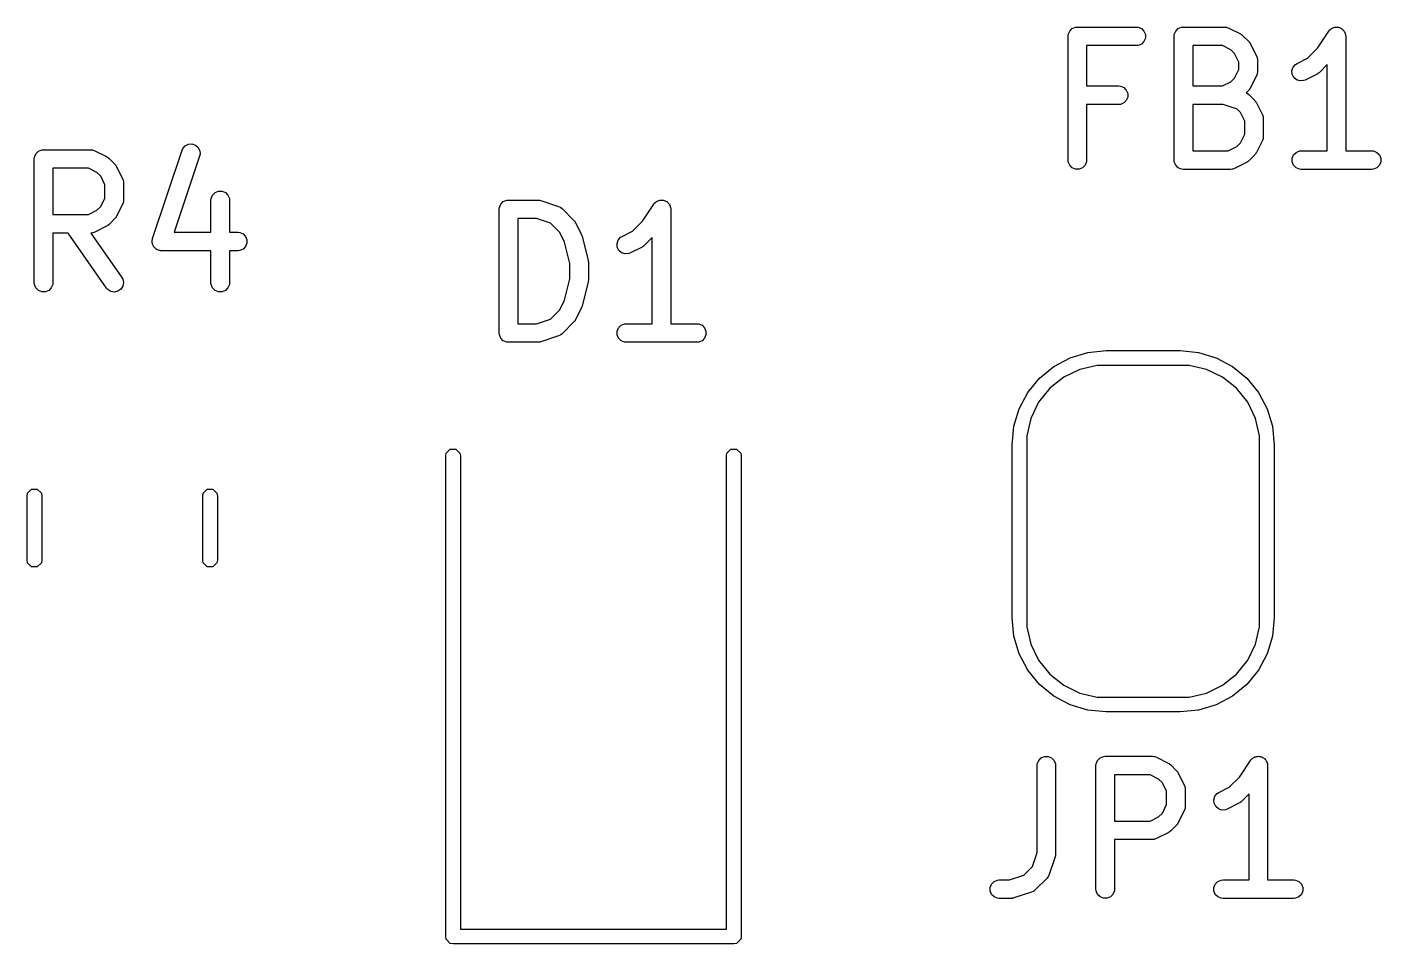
# Model space of a CAD drawing. Header units: inches. Extents: x 4.64 to 7.43, y -3.91 to -2.64.
# Drawn here: x 6.2297 to 6.6607, y -3.9023 to -3.6105 of the extents above; entities that cross this region are included whole.
import ezdxf

# ---------------------------------------------------------------- set-up
doc = ezdxf.new("R2010")
doc.units = ezdxf.units.IN
doc.header["$MEASUREMENT"] = 0
doc.layers.add('BLACK', color=250, linetype='CONTINUOUS')

msp = doc.modelspace()

# ---------------------------------------------------------------- linework, layer by layer
at = {"layer": 'BLACK', "linetype": 'CONTINUOUS'}
for p, q in [((6.56117, -3.61292), (6.56161, -3.61186)), ((6.56161, -3.61186), (6.56243, -3.61104)), ((6.56243, -3.61104), (6.56349, -3.6106)), ((6.56349, -3.6106), (6.56407, -3.61054)), ((6.56407, -3.61054), (6.58282, -3.61054)), ((6.58282, -3.61054), (6.58339, -3.6106)), ((6.58339, -3.6106), (6.58446, -3.61104)), ((6.58446, -3.61104), (6.58527, -3.61186)), ((6.58527, -3.61186), (6.58571, -3.61292)), ((6.59492, -3.61292), (6.59536, -3.61186)), ((6.59536, -3.61186), (6.59617, -3.61104)), ((6.59617, -3.61104), (6.59724, -3.6106)), ((6.59724, -3.6106), (6.59781, -3.61054)), ((6.59781, -3.61054), (6.61094, -3.61054)), ((6.61094, -3.61054), (6.61151, -3.6106)), ((6.61151, -3.6106), (6.61161, -3.61064)), ((6.61161, -3.61064), (6.61172, -3.61065)), ((6.61172, -3.61065), (6.61226, -3.61086)), ((6.61226, -3.61086), (6.61601, -3.61273)), ((6.64051, -3.61724), (6.6441, -3.61186)), ((6.6441, -3.61185), (6.64447, -3.61141)), ((6.6441, -3.61186), (6.6441, -3.61185)), ((6.6441, -3.61186), (6.6441, -3.61186)), ((6.6441, -3.61186), (6.6441, -3.61186)), ((6.64447, -3.61141), (6.64471, -3.61125)), ((6.64471, -3.61125), (6.64492, -3.61104)), ((6.64492, -3.61104), (6.64518, -3.61093)), ((6.64518, -3.61093), (6.64543, -3.61077)), ((6.64543, -3.61077), (6.64571, -3.61071)), ((6.64571, -3.61071), (6.64598, -3.6106)), ((6.64598, -3.6106), (6.64627, -3.6106)), ((6.64627, -3.6106), (6.64655, -3.61054)), ((6.64655, -3.61054), (6.64684, -3.6106)), ((6.64684, -3.6106), (6.64713, -3.6106)), ((6.64713, -3.6106), (6.6474, -3.61071)), ((6.6474, -3.61071), (6.64769, -3.61077)), ((6.64769, -3.61077), (6.64793, -3.61093)), ((6.64793, -3.61093), (6.6482, -3.61104)), ((6.6482, -3.61104), (6.6484, -3.61125)), ((6.6484, -3.61125), (6.64864, -3.61141)), ((6.64864, -3.61141), (6.64881, -3.61165)), ((6.64881, -3.61165), (6.64901, -3.61186)), ((6.64901, -3.61186), (6.64912, -3.61212)), ((6.56112, -3.6135), (6.56117, -3.61292)), ((6.56112, -3.65287), (6.56112, -3.6135)), ((6.58446, -3.61595), (6.58339, -3.61639)), ((6.58527, -3.61514), (6.58446, -3.61595)), ((6.58571, -3.61407), (6.58527, -3.61514)), ((6.58571, -3.61292), (6.58571, -3.61407)), ((6.59486, -3.6135), (6.59492, -3.61292)), ((6.59486, -3.65287), (6.59486, -3.6135)), ((6.61601, -3.61273), (6.61626, -3.61289)), ((6.61626, -3.61289), (6.61633, -3.61292)), ((6.61633, -3.61292), (6.61641, -3.61298)), ((6.61641, -3.61298), (6.6165, -3.61304)), ((6.6165, -3.61304), (6.61655, -3.6131)), ((6.61655, -3.6131), (6.61677, -3.61328)), ((6.61677, -3.61328), (6.61865, -3.61516)), ((6.61865, -3.61516), (6.61884, -3.61538)), ((6.61884, -3.61538), (6.61889, -3.61544)), ((6.61889, -3.61544), (6.61895, -3.61552)), ((6.61895, -3.61552), (6.61902, -3.61561)), ((6.61902, -3.61561), (6.61905, -3.61568)), ((6.61905, -3.61568), (6.6192, -3.61593)), ((6.6192, -3.61593), (6.62108, -3.61968)), ((6.64912, -3.61212), (6.64928, -3.61236)), ((6.64928, -3.61236), (6.64934, -3.61265)), ((6.64934, -3.61265), (6.64945, -3.61292)), ((6.64945, -3.61292), (6.64951, -3.61349)), ((6.64951, -3.61349), (6.64951, -3.61349)), ((6.64951, -3.61349), (6.64951, -3.61349)), ((6.64951, -3.61349), (6.64951, -3.6135)), ((6.64951, -3.6135), (6.64951, -3.64991)), ((6.58282, -3.61645), (6.56702, -3.61645)), ((6.56702, -3.61645), (6.56702, -3.62929)), ((6.58339, -3.61639), (6.58282, -3.61645)), ((6.61024, -3.61645), (6.60077, -3.61645)), ((6.60077, -3.61645), (6.60077, -3.62929)), ((6.61294, -3.6178), (6.61024, -3.61645)), ((6.61413, -3.619), (6.61294, -3.6178)), ((6.61548, -3.62169), (6.61413, -3.619)), ((6.62108, -3.61968), (6.62128, -3.62022)), ((6.62128, -3.62022), (6.62129, -3.62032)), ((6.62129, -3.62032), (6.62133, -3.62042)), ((6.62133, -3.62042), (6.62139, -3.621)), ((6.63399, -3.6221), (6.63731, -3.62044)), ((6.63731, -3.62044), (6.64051, -3.61724)), ((6.61413, -3.62675), (6.61548, -3.62405)), ((6.61548, -3.62405), (6.61548, -3.62169)), ((6.62139, -3.62475), (6.62133, -3.62532)), ((6.62139, -3.621), (6.62139, -3.62475)), ((6.63238, -3.62438), (6.63274, -3.62328)), ((6.63246, -3.62553), (6.63238, -3.62438)), ((6.63274, -3.62328), (6.6335, -3.62241)), ((6.6335, -3.62241), (6.63399, -3.6221)), ((6.64361, -3.6225), (6.64115, -3.62496)), ((6.64361, -3.64991), (6.64361, -3.6225)), ((6.61024, -3.62929), (6.61294, -3.62794)), ((6.61294, -3.62794), (6.61413, -3.62675)), ((6.62108, -3.62607), (6.6192, -3.62982)), ((6.62128, -3.62553), (6.62108, -3.62607)), ((6.62129, -3.62542), (6.62128, -3.62553)), ((6.62133, -3.62532), (6.62129, -3.62542)), ((6.63298, -3.62656), (6.63246, -3.62553)), ((6.63385, -3.62731), (6.63298, -3.62656)), ((6.63494, -3.62767), (6.63385, -3.62731)), ((6.63609, -3.62759), (6.63494, -3.62767)), ((6.63663, -3.62739), (6.63609, -3.62759)), ((6.64038, -3.62551), (6.63663, -3.62739)), ((6.64063, -3.62536), (6.64038, -3.62551)), ((6.6407, -3.62533), (6.64063, -3.62536)), ((6.64078, -3.62526), (6.6407, -3.62533)), ((6.64087, -3.6252), (6.64078, -3.62526)), ((6.64092, -3.62514), (6.64087, -3.6252)), ((6.64115, -3.62496), (6.64092, -3.62514)), ((6.56702, -3.62929), (6.57719, -3.62929)), ((6.57719, -3.62929), (6.57777, -3.62935)), ((6.57777, -3.62935), (6.57883, -3.62979)), ((6.57883, -3.62979), (6.57965, -3.6306)), ((6.57965, -3.6306), (6.58009, -3.63167)), ((6.58009, -3.63282), (6.57965, -3.63388)), ((6.58009, -3.63167), (6.58009, -3.63282)), ((6.60077, -3.62929), (6.61024, -3.62929)), ((6.61865, -3.63058), (6.61779, -3.63145)), ((6.61779, -3.63145), (6.61802, -3.63155)), ((6.61802, -3.63155), (6.6181, -3.63162)), ((6.6181, -3.63162), (6.6182, -3.63166)), ((6.6182, -3.63166), (6.61865, -3.63203)), ((6.61884, -3.63036), (6.61865, -3.63058)), ((6.61865, -3.63203), (6.62052, -3.63391)), ((6.61889, -3.63031), (6.61884, -3.63036)), ((6.61895, -3.63022), (6.61889, -3.63031)), ((6.61902, -3.63014), (6.61895, -3.63022)), ((6.61905, -3.63006), (6.61902, -3.63014)), ((6.6192, -3.62982), (6.61905, -3.63006)), ((6.57719, -3.6352), (6.56702, -3.6352)), ((6.56702, -3.6352), (6.56702, -3.65287)), ((6.57777, -3.63514), (6.57719, -3.6352)), ((6.57883, -3.6347), (6.57777, -3.63514)), ((6.57965, -3.63388), (6.57883, -3.6347)), ((6.61046, -3.6352), (6.60077, -3.6352)), ((6.60077, -3.6352), (6.60077, -3.64991)), ((6.61497, -3.6367), (6.61046, -3.6352)), ((6.61601, -3.63774), (6.61497, -3.6367)), ((6.61736, -3.64044), (6.61601, -3.63774)), ((6.62052, -3.63391), (6.62071, -3.63413)), ((6.62071, -3.63413), (6.62077, -3.63418)), ((6.62077, -3.63418), (6.62083, -3.63427)), ((6.62083, -3.63427), (6.62089, -3.63435)), ((6.62089, -3.63435), (6.62092, -3.63443)), ((6.62092, -3.63443), (6.62108, -3.63467)), ((6.62108, -3.63467), (6.62295, -3.63842)), ((6.61736, -3.64467), (6.61736, -3.64044)), ((6.62295, -3.63842), (6.62316, -3.63896)), ((6.62316, -3.63896), (6.62317, -3.63907)), ((6.62317, -3.63907), (6.62321, -3.63917)), ((6.62321, -3.63917), (6.62326, -3.63974)), ((6.62326, -3.63974), (6.62326, -3.64537)), ((6.61601, -3.64737), (6.61736, -3.64467)), ((6.62316, -3.64615), (6.62295, -3.64669)), ((6.62317, -3.64604), (6.62316, -3.64615)), ((6.62321, -3.64594), (6.62317, -3.64604)), ((6.62326, -3.64537), (6.62321, -3.64594)), ((6.23249, -3.6509), (6.2333, -3.65008)), ((6.2333, -3.65008), (6.23437, -3.64964)), ((6.23437, -3.64964), (6.23494, -3.64958)), ((6.23494, -3.64958), (6.24994, -3.64958)), ((6.24994, -3.64958), (6.25052, -3.64964)), ((6.25052, -3.64964), (6.25061, -3.64968)), ((6.25061, -3.64968), (6.25072, -3.64969)), ((6.25072, -3.64969), (6.25126, -3.6499)), ((6.25126, -3.6499), (6.25501, -3.65177)), ((6.26964, -3.67785), (6.27901, -3.64973)), ((6.27901, -3.64973), (6.27925, -3.6492)), ((6.27925, -3.6492), (6.28, -3.64833)), ((6.28, -3.64833), (6.28103, -3.64781)), ((6.28103, -3.64781), (6.28218, -3.64773)), ((6.28218, -3.64773), (6.28327, -3.6481)), ((6.28327, -3.6481), (6.28414, -3.64885)), ((6.28414, -3.64885), (6.28466, -3.64988)), ((6.28466, -3.64988), (6.28474, -3.65103)), ((6.60077, -3.64991), (6.61212, -3.64991)), ((6.61212, -3.64991), (6.61481, -3.64857)), ((6.61481, -3.64857), (6.61601, -3.64737)), ((6.62092, -3.65069), (6.62089, -3.65076)), ((6.62108, -3.65044), (6.62092, -3.65069)), ((6.62295, -3.64669), (6.62108, -3.65044)), ((6.63285, -3.65123), (6.63367, -3.65041)), ((6.63367, -3.65041), (6.63473, -3.64997)), ((6.63473, -3.64997), (6.63531, -3.64991)), ((6.63531, -3.64991), (6.64361, -3.64991)), ((6.64951, -3.64991), (6.65781, -3.64991)), ((6.65781, -3.64991), (6.65838, -3.64997)), ((6.65838, -3.64997), (6.65945, -3.65041)), ((6.65945, -3.65041), (6.66026, -3.65123)), ((6.23199, -3.65254), (6.23205, -3.65196)), ((6.23199, -3.69191), (6.23199, -3.65254)), ((6.23205, -3.65196), (6.23249, -3.6509)), ((6.25501, -3.65177), (6.25526, -3.65193)), ((6.25526, -3.65193), (6.25533, -3.65196)), ((6.25533, -3.65196), (6.25541, -3.65202)), ((6.25541, -3.65202), (6.2555, -3.65208)), ((6.2555, -3.65208), (6.25555, -3.65214)), ((6.25555, -3.65214), (6.25578, -3.65232)), ((6.25578, -3.65232), (6.25765, -3.6542)), ((6.25765, -3.6542), (6.25784, -3.65442)), ((6.25784, -3.65442), (6.2579, -3.65448)), ((6.2579, -3.65448), (6.25795, -3.65456)), ((6.25795, -3.65456), (6.25802, -3.65465)), ((6.25802, -3.65465), (6.25805, -3.65472)), ((6.25805, -3.65472), (6.2582, -3.65497)), ((6.2582, -3.65497), (6.26008, -3.65871)), ((6.28461, -3.6516), (6.27653, -3.67583)), ((6.28474, -3.65103), (6.28461, -3.6516)), ((6.56117, -3.65344), (6.56112, -3.65287)), ((6.56161, -3.65451), (6.56117, -3.65344)), ((6.56243, -3.65532), (6.56161, -3.65451)), ((6.56652, -3.65451), (6.56571, -3.65532)), ((6.56696, -3.65344), (6.56652, -3.65451)), ((6.56702, -3.65287), (6.56696, -3.65344)), ((6.59492, -3.65344), (6.59486, -3.65287)), ((6.59536, -3.65451), (6.59492, -3.65344)), ((6.59617, -3.65532), (6.59536, -3.65451)), ((6.61788, -3.65363), (6.61413, -3.65551)), ((6.61813, -3.65348), (6.61788, -3.65363)), ((6.6182, -3.65345), (6.61813, -3.65348)), ((6.61828, -3.65338), (6.6182, -3.65345)), ((6.61837, -3.65332), (6.61828, -3.65338)), ((6.61842, -3.65327), (6.61837, -3.65332)), ((6.61865, -3.65308), (6.61842, -3.65327)), ((6.62052, -3.65121), (6.61865, -3.65308)), ((6.62071, -3.65098), (6.62052, -3.65121)), ((6.62077, -3.65093), (6.62071, -3.65098)), ((6.62083, -3.65084), (6.62077, -3.65093)), ((6.62089, -3.65076), (6.62083, -3.65084)), ((6.63241, -3.65229), (6.63285, -3.65123)), ((6.63241, -3.65344), (6.63241, -3.65229)), ((6.63285, -3.65451), (6.63241, -3.65344)), ((6.63367, -3.65532), (6.63285, -3.65451)), ((6.66026, -3.65451), (6.65945, -3.65532)), ((6.66026, -3.65123), (6.6607, -3.65229)), ((6.6607, -3.65344), (6.66026, -3.65451)), ((6.6607, -3.65229), (6.6607, -3.65344)), ((6.24924, -3.65549), (6.23789, -3.65549)), ((6.23789, -3.65549), (6.23789, -3.67021)), ((6.25194, -3.65684), (6.24924, -3.65549)), ((6.25314, -3.65803), (6.25194, -3.65684)), ((6.25449, -3.66073), (6.25314, -3.65803)), ((6.26008, -3.65871), (6.26029, -3.65926)), ((6.26029, -3.65926), (6.26029, -3.65936)), ((6.56349, -3.65576), (6.56243, -3.65532)), ((6.56464, -3.65576), (6.56349, -3.65576)), ((6.56571, -3.65532), (6.56464, -3.65576)), ((6.59724, -3.65576), (6.59617, -3.65532)), ((6.59781, -3.65582), (6.59724, -3.65576)), ((6.61281, -3.65582), (6.59781, -3.65582)), ((6.61339, -3.65576), (6.61281, -3.65582)), ((6.61349, -3.65572), (6.61339, -3.65576)), ((6.61359, -3.65571), (6.61349, -3.65572)), ((6.61413, -3.65551), (6.61359, -3.65571)), ((6.63473, -3.65576), (6.63367, -3.65532)), ((6.63531, -3.65582), (6.63473, -3.65576)), ((6.65781, -3.65582), (6.63531, -3.65582)), ((6.65838, -3.65576), (6.65781, -3.65582)), ((6.65945, -3.65532), (6.65838, -3.65576)), ((6.25449, -3.66496), (6.25449, -3.66073)), ((6.26029, -3.65936), (6.26033, -3.65946)), ((6.26033, -3.65946), (6.26039, -3.66004)), ((6.26039, -3.66004), (6.26039, -3.66566)), ((6.28873, -3.66402), (6.28954, -3.6632)), ((6.28954, -3.6632), (6.29061, -3.66276)), ((6.29061, -3.66276), (6.29176, -3.66276)), ((6.29176, -3.66276), (6.29282, -3.6632)), ((6.29282, -3.6632), (6.29364, -3.66402)), ((6.25194, -3.66886), (6.25314, -3.66766)), ((6.25314, -3.66766), (6.25449, -3.66496)), ((6.26008, -3.66698), (6.2582, -3.67073)), ((6.26029, -3.66644), (6.26008, -3.66698)), ((6.26033, -3.66624), (6.26029, -3.66633)), ((6.26029, -3.66633), (6.26029, -3.66644)), ((6.26039, -3.66566), (6.26033, -3.66624)), ((6.28823, -3.66566), (6.28829, -3.66508)), ((6.28823, -3.67583), (6.28823, -3.66566)), ((6.28829, -3.66508), (6.28873, -3.66402)), ((6.29364, -3.66402), (6.29408, -3.66508)), ((6.29408, -3.66508), (6.29414, -3.66566)), ((6.29414, -3.66566), (6.29414, -3.67583)), ((6.38005, -3.66796), (6.38049, -3.6669)), ((6.38049, -3.6669), (6.3813, -3.66608)), ((6.3813, -3.66608), (6.38237, -3.66564)), ((6.38237, -3.66564), (6.38294, -3.66558)), ((6.38294, -3.66558), (6.39231, -3.66558)), ((6.39231, -3.66558), (6.39261, -3.66561)), ((6.39261, -3.66561), (6.39268, -3.66561)), ((6.39268, -3.66561), (6.39279, -3.66563)), ((6.39279, -3.66563), (6.39289, -3.66564)), ((6.39289, -3.66564), (6.39296, -3.66567)), ((6.39296, -3.66567), (6.39325, -3.66573)), ((6.39325, -3.66573), (6.39887, -3.66761)), ((6.39887, -3.66761), (6.3994, -3.66785)), ((6.3994, -3.66785), (6.39948, -3.66792)), ((6.39948, -3.66792), (6.39958, -3.66796)), ((6.39958, -3.66796), (6.40003, -3.66832)), ((6.42564, -3.67228), (6.42923, -3.6669)), ((6.42923, -3.66689), (6.42959, -3.66645)), ((6.42923, -3.6669), (6.42923, -3.66689)), ((6.42923, -3.6669), (6.42923, -3.6669)), ((6.42923, -3.6669), (6.42923, -3.6669)), ((6.42959, -3.66645), (6.42984, -3.66629)), ((6.42984, -3.66629), (6.43004, -3.66608)), ((6.43004, -3.66608), (6.43031, -3.66597)), ((6.43031, -3.66597), (6.43055, -3.66581)), ((6.43055, -3.66581), (6.43084, -3.66575)), ((6.43084, -3.66575), (6.43111, -3.66564)), ((6.43111, -3.66564), (6.4314, -3.66564)), ((6.4314, -3.66564), (6.43168, -3.66558)), ((6.43168, -3.66558), (6.43197, -3.66564)), ((6.43197, -3.66564), (6.43226, -3.66564)), ((6.43226, -3.66564), (6.43253, -3.66575)), ((6.43253, -3.66575), (6.43281, -3.66581)), ((6.43281, -3.66581), (6.43306, -3.66597)), ((6.43306, -3.66597), (6.43333, -3.66608)), ((6.43333, -3.66608), (6.43353, -3.66629)), ((6.43353, -3.66629), (6.43377, -3.66645)), ((6.43377, -3.66645), (6.43393, -3.66669)), ((6.43393, -3.66669), (6.43414, -3.6669)), ((6.43414, -3.6669), (6.43425, -3.66716)), ((6.43425, -3.66716), (6.43441, -3.6674)), ((6.43441, -3.6674), (6.43447, -3.66769)), ((6.43447, -3.66769), (6.43458, -3.66796)), ((6.23789, -3.67021), (6.24924, -3.67021)), ((6.24924, -3.67021), (6.25194, -3.66886)), ((6.25765, -3.6715), (6.25578, -3.67337)), ((6.25784, -3.67127), (6.25765, -3.6715)), ((6.2579, -3.67122), (6.25784, -3.67127)), ((6.25795, -3.67113), (6.2579, -3.67122)), ((6.25802, -3.67105), (6.25795, -3.67113)), ((6.25805, -3.67098), (6.25802, -3.67105)), ((6.2582, -3.67073), (6.25805, -3.67098)), ((6.37999, -3.66854), (6.38005, -3.66796)), ((6.37999, -3.70791), (6.37999, -3.66854)), ((6.39184, -3.67149), (6.38589, -3.67149)), ((6.38589, -3.67149), (6.38589, -3.70495)), ((6.39634, -3.67299), (6.39184, -3.67149)), ((6.40003, -3.66832), (6.40378, -3.67207)), ((6.40378, -3.67207), (6.40396, -3.6723)), ((6.43458, -3.66796), (6.43464, -3.66853)), ((6.43464, -3.66853), (6.43464, -3.66853)), ((6.43464, -3.66853), (6.43464, -3.66853)), ((6.43464, -3.66853), (6.43464, -3.66854)), ((6.43464, -3.66854), (6.43464, -3.70495)), ((6.24278, -3.67611), (6.23789, -3.67611)), ((6.23789, -3.67611), (6.23789, -3.69191)), ((6.25502, -3.6936), (6.24278, -3.67611)), ((6.25052, -3.67605), (6.24998, -3.67611)), ((6.24998, -3.67611), (6.25986, -3.69021)), ((6.25061, -3.67601), (6.25052, -3.67605)), ((6.25072, -3.67601), (6.25061, -3.67601)), ((6.25126, -3.6758), (6.25072, -3.67601)), ((6.25501, -3.67392), (6.25126, -3.6758)), ((6.25526, -3.67377), (6.25501, -3.67392)), ((6.25533, -3.67374), (6.25526, -3.67377)), ((6.25541, -3.67367), (6.25533, -3.67374)), ((6.2555, -3.67362), (6.25541, -3.67367)), ((6.25555, -3.67356), (6.2555, -3.67362)), ((6.25578, -3.67337), (6.25555, -3.67356)), ((6.27653, -3.67583), (6.28823, -3.67583)), ((6.29414, -3.67583), (6.29681, -3.67583)), ((6.29681, -3.67583), (6.29738, -3.67589)), ((6.29738, -3.67589), (6.29845, -3.67633)), ((6.29845, -3.67633), (6.29926, -3.67714)), ((6.39926, -3.67591), (6.39634, -3.67299)), ((6.40078, -3.67894), (6.39926, -3.67591)), ((6.40396, -3.6723), (6.40402, -3.67235)), ((6.40402, -3.67235), (6.40408, -3.67244)), ((6.40408, -3.67244), (6.40414, -3.67252)), ((6.40414, -3.67252), (6.40417, -3.67259)), ((6.40417, -3.67259), (6.40433, -3.67284)), ((6.40433, -3.67284), (6.4062, -3.67659)), ((6.41912, -3.67714), (6.42244, -3.67548)), ((6.42244, -3.67548), (6.42564, -3.67228)), ((6.26951, -3.67841), (6.26954, -3.67827)), ((6.26954, -3.67889), (6.26951, -3.67841)), ((6.26954, -3.67821), (6.26957, -3.67813)), ((6.26954, -3.67827), (6.26954, -3.67821)), ((6.26954, -3.67936), (6.26954, -3.67889)), ((6.26958, -3.67946), (6.26954, -3.67936)), ((6.26957, -3.67813), (6.26964, -3.67785)), ((6.26959, -3.67956), (6.26958, -3.67946)), ((6.2698, -3.67999), (6.26959, -3.67956)), ((6.26998, -3.68042), (6.2698, -3.67999)), ((6.27006, -3.6805), (6.26998, -3.68042)), ((6.2701, -3.68059), (6.27006, -3.6805)), ((6.27046, -3.6809), (6.2701, -3.68059)), ((6.29926, -3.68042), (6.29845, -3.68124)), ((6.29926, -3.67714), (6.2997, -3.67821)), ((6.2997, -3.67936), (6.29926, -3.68042)), ((6.2997, -3.67821), (6.2997, -3.67936)), ((6.40249, -3.68577), (6.40078, -3.67894)), ((6.4062, -3.67659), (6.40622, -3.67663)), ((6.40622, -3.67663), (6.40623, -3.67665)), ((6.40623, -3.67665), (6.40632, -3.67689)), ((6.40632, -3.67689), (6.40641, -3.67713)), ((6.40641, -3.67713), (6.40641, -3.67715)), ((6.40641, -3.67715), (6.40643, -3.67719)), ((6.40643, -3.67719), (6.4083, -3.68469)), ((6.41751, -3.67942), (6.41787, -3.67832)), ((6.41759, -3.68056), (6.41751, -3.67942)), ((6.4181, -3.6816), (6.41759, -3.68056)), ((6.41787, -3.67832), (6.41863, -3.67745)), ((6.41863, -3.67745), (6.41912, -3.67714)), ((6.42551, -3.68055), (6.42176, -3.68243)), ((6.42575, -3.68039), (6.42551, -3.68055)), ((6.42583, -3.68037), (6.42575, -3.68039)), ((6.42591, -3.6803), (6.42583, -3.68037)), ((6.426, -3.68024), (6.42591, -3.6803)), ((6.42605, -3.68018), (6.426, -3.68024)), ((6.42627, -3.68), (6.42605, -3.68018)), ((6.42873, -3.67754), (6.42627, -3.68)), ((6.42873, -3.70495), (6.42873, -3.67754)), ((6.2708, -3.68124), (6.27046, -3.6809)), ((6.27089, -3.68128), (6.2708, -3.68124)), ((6.27097, -3.68135), (6.27089, -3.68128)), ((6.27142, -3.6815), (6.27097, -3.68135)), ((6.27186, -3.68168), (6.27142, -3.6815)), ((6.27201, -3.68169), (6.27186, -3.68168)), ((6.27207, -3.68171), (6.27201, -3.68169)), ((6.27214, -3.68171), (6.27207, -3.68171)), ((6.27244, -3.68174), (6.27214, -3.68171)), ((6.28823, -3.68174), (6.27244, -3.68174)), ((6.28823, -3.69191), (6.28823, -3.68174)), ((6.29681, -3.68174), (6.29414, -3.68174)), ((6.29414, -3.68174), (6.29414, -3.69191)), ((6.29738, -3.68168), (6.29681, -3.68174)), ((6.29845, -3.68124), (6.29738, -3.68168)), ((6.4083, -3.68469), (6.40832, -3.68479)), ((6.40832, -3.68479), (6.40833, -3.68483)), ((6.40833, -3.68483), (6.40836, -3.68505)), ((6.40836, -3.68505), (6.40839, -3.68527)), ((6.41897, -3.68235), (6.4181, -3.6816)), ((6.42007, -3.68271), (6.41897, -3.68235)), ((6.42122, -3.68263), (6.42007, -3.68271)), ((6.42176, -3.68243), (6.42122, -3.68263)), ((6.40249, -3.69067), (6.40249, -3.68577)), ((6.40839, -3.68527), (6.40838, -3.68531)), ((6.40838, -3.68531), (6.40839, -3.68541)), ((6.40839, -3.68541), (6.40839, -3.69103)), ((6.23205, -3.69248), (6.23199, -3.69191)), ((6.23249, -3.69355), (6.23205, -3.69248)), ((6.2333, -3.69436), (6.23249, -3.69355)), ((6.2374, -3.69355), (6.23658, -3.69436)), ((6.23784, -3.69248), (6.2374, -3.69355)), ((6.23789, -3.69191), (6.23784, -3.69248)), ((6.2554, -3.69404), (6.25502, -3.6936)), ((6.26019, -3.69298), (6.25957, -3.69395)), ((6.25986, -3.69021), (6.26014, -3.69072)), ((6.26014, -3.69072), (6.26039, -3.69184)), ((6.26039, -3.69184), (6.26019, -3.69298)), ((6.28829, -3.69248), (6.28823, -3.69191)), ((6.28873, -3.69355), (6.28829, -3.69248)), ((6.28954, -3.69436), (6.28873, -3.69355)), ((6.29364, -3.69355), (6.29282, -3.69436)), ((6.29408, -3.69248), (6.29364, -3.69355)), ((6.29414, -3.69191), (6.29408, -3.69248)), ((6.40078, -3.6975), (6.40249, -3.69067)), ((6.4083, -3.69175), (6.40643, -3.69925)), ((6.40832, -3.69165), (6.4083, -3.69175)), ((6.40833, -3.69161), (6.40832, -3.69165)), ((6.40836, -3.69139), (6.40833, -3.69161)), ((6.40839, -3.69118), (6.40836, -3.69139)), ((6.40839, -3.69103), (6.40838, -3.69113)), ((6.40838, -3.69113), (6.40839, -3.69118)), ((6.23437, -3.6948), (6.2333, -3.69436)), ((6.23552, -3.6948), (6.23437, -3.6948)), ((6.23658, -3.69436), (6.23552, -3.6948)), ((6.25637, -3.69466), (6.2554, -3.69404)), ((6.2575, -3.69486), (6.25637, -3.69466)), ((6.25863, -3.69461), (6.2575, -3.69486)), ((6.25957, -3.69395), (6.25863, -3.69461)), ((6.29061, -3.6948), (6.28954, -3.69436)), ((6.29176, -3.6948), (6.29061, -3.6948)), ((6.29282, -3.69436), (6.29176, -3.6948)), ((6.39926, -3.70053), (6.40078, -3.6975)), ((6.39634, -3.70345), (6.39926, -3.70053)), ((6.4062, -3.69985), (6.40433, -3.7036)), ((6.40622, -3.69981), (6.4062, -3.69985)), ((6.40623, -3.69979), (6.40622, -3.69981)), ((6.40632, -3.69955), (6.40623, -3.69979)), ((6.40641, -3.69931), (6.40632, -3.69955)), ((6.40643, -3.69925), (6.40641, -3.69929)), ((6.40641, -3.69929), (6.40641, -3.69931)), ((6.38589, -3.70495), (6.39184, -3.70495)), ((6.39184, -3.70495), (6.39634, -3.70345)), ((6.40378, -3.70437), (6.40003, -3.70812)), ((6.40396, -3.70414), (6.40378, -3.70437)), ((6.40402, -3.70409), (6.40396, -3.70414)), ((6.40408, -3.704), (6.40402, -3.70409)), ((6.40414, -3.70392), (6.40408, -3.704)), ((6.40417, -3.70385), (6.40414, -3.70392)), ((6.40433, -3.7036), (6.40417, -3.70385)), ((6.41754, -3.70733), (6.41798, -3.70627)), ((6.41798, -3.70627), (6.4188, -3.70545)), ((6.4188, -3.70545), (6.41986, -3.70501)), ((6.41986, -3.70501), (6.42044, -3.70495)), ((6.42044, -3.70495), (6.42873, -3.70495)), ((6.43464, -3.70495), (6.44293, -3.70495)), ((6.44293, -3.70495), (6.44351, -3.70501)), ((6.44351, -3.70501), (6.44457, -3.70545)), ((6.44457, -3.70545), (6.44539, -3.70627)), ((6.44539, -3.70627), (6.44583, -3.70733)), ((6.38005, -3.70848), (6.37999, -3.70791)), ((6.38049, -3.70955), (6.38005, -3.70848)), ((6.3813, -3.71036), (6.38049, -3.70955)), ((6.38237, -3.7108), (6.3813, -3.71036)), ((6.38294, -3.71086), (6.38237, -3.7108)), ((6.39231, -3.71086), (6.38294, -3.71086)), ((6.39261, -3.71083), (6.39231, -3.71086)), ((6.39268, -3.71084), (6.39261, -3.71083)), ((6.39279, -3.71081), (6.39268, -3.71084)), ((6.39289, -3.7108), (6.39279, -3.71081)), ((6.39296, -3.71077), (6.39289, -3.7108)), ((6.39325, -3.71071), (6.39296, -3.71077)), ((6.39887, -3.70883), (6.39325, -3.71071)), ((6.3994, -3.7086), (6.39887, -3.70883)), ((6.39948, -3.70853), (6.3994, -3.7086)), ((6.39958, -3.70849), (6.39948, -3.70853)), ((6.40003, -3.70812), (6.39958, -3.70849)), ((6.41754, -3.70848), (6.41754, -3.70733)), ((6.41798, -3.70955), (6.41754, -3.70848)), ((6.4188, -3.71036), (6.41798, -3.70955)), ((6.41986, -3.7108), (6.4188, -3.71036)), ((6.42044, -3.71086), (6.41986, -3.7108)), ((6.44293, -3.71086), (6.42044, -3.71086)), ((6.44351, -3.7108), (6.44293, -3.71086)), ((6.44457, -3.71036), (6.44351, -3.7108)), ((6.44539, -3.70955), (6.44457, -3.71036)), ((6.44583, -3.70848), (6.44539, -3.70955)), ((6.44583, -3.70733), (6.44583, -3.70848)), ((6.56174, -3.7158), (6.56735, -3.71409)), ((6.56735, -3.71409), (6.57319, -3.71352)), ((6.57319, -3.71352), (6.59681, -3.71352)), ((6.59681, -3.71352), (6.60265, -3.71409)), ((6.60265, -3.71409), (6.60826, -3.7158)), ((6.55203, -3.72228), (6.55657, -3.71856)), ((6.55657, -3.71856), (6.56174, -3.7158)), ((6.56481, -3.71951), (6.5597, -3.72197)), ((6.57035, -3.71824), (6.56481, -3.71951)), ((6.57319, -3.71824), (6.57035, -3.71824)), ((6.59681, -3.71824), (6.57319, -3.71824)), ((6.59965, -3.71824), (6.59681, -3.71824)), ((6.60519, -3.71951), (6.59965, -3.71824)), ((6.6103, -3.72197), (6.60519, -3.71951)), ((6.60826, -3.7158), (6.61343, -3.71856)), ((6.61343, -3.71856), (6.61797, -3.72228)), ((6.54831, -3.72682), (6.55203, -3.72228)), ((6.5597, -3.72197), (6.55526, -3.72551)), ((6.61474, -3.72551), (6.6103, -3.72197)), ((6.61797, -3.72228), (6.62169, -3.72682)), ((6.54555, -3.73199), (6.54831, -3.72682)), ((6.55526, -3.72551), (6.55172, -3.72995)), ((6.61828, -3.72995), (6.61474, -3.72551)), ((6.62169, -3.72682), (6.62445, -3.73199)), ((6.54384, -3.7376), (6.54555, -3.73199)), ((6.55172, -3.72995), (6.54926, -3.73507)), ((6.62074, -3.73507), (6.61828, -3.72995)), ((6.62445, -3.73199), (6.62616, -3.7376)), ((6.54926, -3.73507), (6.54799, -3.7406)), ((6.62201, -3.7406), (6.62074, -3.73507)), ((6.54327, -3.74344), (6.54384, -3.7376)), ((6.54799, -3.7406), (6.54799, -3.74344)), ((6.62201, -3.74344), (6.62201, -3.7406)), ((6.62616, -3.7376), (6.62673, -3.74344)), ((6.36313, -3.7461), (6.36441, -3.74483)), ((6.36441, -3.74483), (6.36622, -3.74483)), ((6.36622, -3.74483), (6.3675, -3.7461)), ((6.4525, -3.7461), (6.45378, -3.74483)), ((6.45378, -3.74483), (6.45559, -3.74483)), ((6.45559, -3.74483), (6.45687, -3.7461)), ((6.54327, -3.79856), (6.54327, -3.74344)), ((6.54799, -3.74344), (6.54799, -3.79856)), ((6.62201, -3.79856), (6.62201, -3.74344)), ((6.62673, -3.74344), (6.62673, -3.79856)), ((6.36295, -3.74701), (6.36313, -3.7461)), ((6.36295, -3.89996), (6.36295, -3.74701)), ((6.3675, -3.7461), (6.36768, -3.74701)), ((6.36768, -3.74701), (6.36768, -3.8976)), ((6.45232, -3.74701), (6.4525, -3.7461)), ((6.45232, -3.8976), (6.45232, -3.74701)), ((6.45687, -3.7461), (6.45705, -3.74701)), ((6.45705, -3.74701), (6.45705, -3.89996)), ((6.22986, -3.75892), (6.23114, -3.75764)), ((6.23114, -3.75764), (6.23295, -3.75764)), ((6.23295, -3.75764), (6.23423, -3.75892)), ((6.28577, -3.75892), (6.28705, -3.75764)), ((6.28705, -3.75764), (6.28886, -3.75764)), ((6.28886, -3.75764), (6.29014, -3.75892)), ((6.22969, -3.75982), (6.22986, -3.75892)), ((6.22969, -3.78018), (6.22969, -3.75982)), ((6.23423, -3.75892), (6.23441, -3.75982)), ((6.23441, -3.75982), (6.23441, -3.78018)), ((6.28559, -3.75982), (6.28577, -3.75892)), ((6.28559, -3.78018), (6.28559, -3.75982)), ((6.29014, -3.75892), (6.29031, -3.75982)), ((6.29031, -3.75982), (6.29031, -3.78018)), ((6.22986, -3.78108), (6.22969, -3.78018)), ((6.23114, -3.78236), (6.22986, -3.78108)), ((6.23295, -3.78236), (6.23114, -3.78236)), ((6.23423, -3.78108), (6.23295, -3.78236)), ((6.23441, -3.78018), (6.23423, -3.78108)), ((6.28577, -3.78108), (6.28559, -3.78018)), ((6.28705, -3.78236), (6.28577, -3.78108)), ((6.28886, -3.78236), (6.28705, -3.78236)), ((6.29014, -3.78108), (6.28886, -3.78236)), ((6.29031, -3.78018), (6.29014, -3.78108)), ((6.54384, -3.8044), (6.54327, -3.79856)), ((6.54799, -3.79856), (6.54799, -3.8014)), ((6.54799, -3.8014), (6.54926, -3.80693)), ((6.62074, -3.80693), (6.62201, -3.8014)), ((6.62201, -3.8014), (6.62201, -3.79856)), ((6.62673, -3.79856), (6.62616, -3.8044)), ((6.54555, -3.81001), (6.54384, -3.8044)), ((6.62616, -3.8044), (6.62445, -3.81001)), ((6.54831, -3.81518), (6.54555, -3.81001)), ((6.54926, -3.80693), (6.55172, -3.81205)), ((6.61828, -3.81205), (6.62074, -3.80693)), ((6.62445, -3.81001), (6.62169, -3.81518)), ((6.55172, -3.81205), (6.55526, -3.81649)), ((6.61474, -3.81649), (6.61828, -3.81205)), ((6.55203, -3.81972), (6.54831, -3.81518)), ((6.55526, -3.81649), (6.5597, -3.82003)), ((6.6103, -3.82003), (6.61474, -3.81649)), ((6.62169, -3.81518), (6.61797, -3.81972)), ((6.55657, -3.82344), (6.55203, -3.81972)), ((6.5597, -3.82003), (6.56481, -3.82249)), ((6.56481, -3.82249), (6.57035, -3.82376)), ((6.59965, -3.82376), (6.60519, -3.82249)), ((6.60519, -3.82249), (6.6103, -3.82003)), ((6.61797, -3.81972), (6.61343, -3.82344)), ((6.56174, -3.8262), (6.55657, -3.82344)), ((6.56735, -3.82791), (6.56174, -3.8262)), ((6.57035, -3.82376), (6.57319, -3.82376)), ((6.57319, -3.82376), (6.59681, -3.82376)), ((6.59681, -3.82376), (6.59965, -3.82376)), ((6.60826, -3.8262), (6.60265, -3.82791)), ((6.61343, -3.82344), (6.60826, -3.8262)), ((6.57319, -3.82848), (6.56735, -3.82791)), ((6.59681, -3.82848), (6.57319, -3.82848)), ((6.60265, -3.82791), (6.59681, -3.82848)), ((6.5513, -3.84496), (6.55174, -3.8439)), ((6.55174, -3.8439), (6.55255, -3.84308)), ((6.55255, -3.84308), (6.55362, -3.84264)), ((6.55362, -3.84264), (6.55477, -3.84264)), ((6.55477, -3.84264), (6.55583, -3.84308)), ((6.55583, -3.84308), (6.55665, -3.8439)), ((6.55665, -3.8439), (6.55709, -3.84496)), ((6.57004, -3.84496), (6.57048, -3.8439)), ((6.57048, -3.8439), (6.5713, -3.84308)), ((6.5713, -3.84308), (6.57236, -3.84264)), ((6.57236, -3.84264), (6.57294, -3.84258)), ((6.57294, -3.84258), (6.58794, -3.84258)), ((6.58794, -3.84258), (6.58851, -3.84264)), ((6.58851, -3.84264), (6.58861, -3.84268)), ((6.58861, -3.84268), (6.58872, -3.84269)), ((6.58872, -3.84269), (6.58926, -3.8429)), ((6.58926, -3.8429), (6.59301, -3.84477)), ((6.61564, -3.84928), (6.61923, -3.8439)), ((6.61923, -3.84389), (6.61959, -3.84345)), ((6.61923, -3.8439), (6.61923, -3.84389)), ((6.61923, -3.8439), (6.61923, -3.8439)), ((6.61923, -3.8439), (6.61923, -3.8439)), ((6.61959, -3.84345), (6.61984, -3.84329)), ((6.61984, -3.84329), (6.62004, -3.84308)), ((6.62004, -3.84308), (6.62031, -3.84297)), ((6.62031, -3.84297), (6.62055, -3.84281)), ((6.62055, -3.84281), (6.62084, -3.84275)), ((6.62084, -3.84275), (6.62111, -3.84264)), ((6.62111, -3.84264), (6.6214, -3.84264)), ((6.6214, -3.84264), (6.62168, -3.84258)), ((6.62168, -3.84258), (6.62197, -3.84264)), ((6.62197, -3.84264), (6.62226, -3.84264)), ((6.62226, -3.84264), (6.62253, -3.84275)), ((6.62253, -3.84275), (6.62281, -3.84281)), ((6.62281, -3.84281), (6.62305, -3.84297)), ((6.62305, -3.84297), (6.62332, -3.84308)), ((6.62332, -3.84308), (6.62353, -3.84329)), ((6.62353, -3.84329), (6.62377, -3.84345)), ((6.62377, -3.84345), (6.62393, -3.84369)), ((6.62393, -3.84369), (6.62414, -3.8439)), ((6.62414, -3.8439), (6.62425, -3.84416)), ((6.62425, -3.84416), (6.62441, -3.8444)), ((6.62441, -3.8444), (6.62447, -3.84469)), ((6.55124, -3.84554), (6.5513, -3.84496)), ((6.55124, -3.87318), (6.55124, -3.84554)), ((6.55709, -3.84496), (6.55714, -3.84554)), ((6.55714, -3.84554), (6.55714, -3.87366)), ((6.56999, -3.84554), (6.57004, -3.84496)), ((6.56999, -3.88491), (6.56999, -3.84554)), ((6.58724, -3.84849), (6.57589, -3.84849)), ((6.57589, -3.84849), (6.57589, -3.86321)), ((6.58994, -3.84984), (6.58724, -3.84849)), ((6.59301, -3.84477), (6.59326, -3.84493)), ((6.59326, -3.84493), (6.59333, -3.84496)), ((6.59333, -3.84496), (6.59341, -3.84502)), ((6.59341, -3.84502), (6.5935, -3.84508)), ((6.5935, -3.84508), (6.59355, -3.84514)), ((6.59355, -3.84514), (6.59377, -3.84532)), ((6.59377, -3.84532), (6.59565, -3.8472)), ((6.59565, -3.8472), (6.59584, -3.84742)), ((6.59584, -3.84742), (6.59589, -3.84748)), ((6.59589, -3.84748), (6.59595, -3.84756)), ((6.59595, -3.84756), (6.59602, -3.84765)), ((6.59602, -3.84765), (6.59605, -3.84772)), ((6.59605, -3.84772), (6.5962, -3.84797)), ((6.5962, -3.84797), (6.59808, -3.85171)), ((6.62447, -3.84469), (6.62458, -3.84496)), ((6.62458, -3.84496), (6.62464, -3.84553)), ((6.62464, -3.84553), (6.62464, -3.84553)), ((6.62464, -3.84553), (6.62464, -3.84553)), ((6.62464, -3.84553), (6.62464, -3.84554)), ((6.62464, -3.84554), (6.62464, -3.88195)), ((6.59113, -3.85103), (6.58994, -3.84984)), ((6.59248, -3.85373), (6.59113, -3.85103)), ((6.59808, -3.85171), (6.59828, -3.85226)), ((6.59828, -3.85226), (6.59829, -3.85236)), ((6.59829, -3.85236), (6.59833, -3.85246)), ((6.59833, -3.85246), (6.59839, -3.85304)), ((6.59839, -3.85304), (6.59839, -3.85866)), ((6.60911, -3.85414), (6.61243, -3.85248)), ((6.61243, -3.85248), (6.61564, -3.84928)), ((6.59248, -3.85796), (6.59248, -3.85373)), ((6.6075, -3.85642), (6.60787, -3.85532)), ((6.60759, -3.85756), (6.6075, -3.85642)), ((6.6081, -3.8586), (6.60759, -3.85756)), ((6.60787, -3.85532), (6.60862, -3.85445)), ((6.60862, -3.85445), (6.60911, -3.85414)), ((6.6155, -3.85755), (6.61176, -3.85943)), ((6.61575, -3.85739), (6.6155, -3.85755)), ((6.61582, -3.85737), (6.61575, -3.85739)), ((6.61591, -3.8573), (6.61582, -3.85737)), ((6.61599, -3.85724), (6.61591, -3.8573)), ((6.61605, -3.85718), (6.61599, -3.85724)), ((6.61627, -3.857), (6.61605, -3.85718)), ((6.61873, -3.85454), (6.61627, -3.857)), ((6.61873, -3.88195), (6.61873, -3.85454)), ((6.58724, -3.86321), (6.58994, -3.86186)), ((6.58994, -3.86186), (6.59113, -3.86066)), ((6.59113, -3.86066), (6.59248, -3.85796)), ((6.59808, -3.85998), (6.5962, -3.86373)), ((6.59828, -3.85944), (6.59808, -3.85998)), ((6.59829, -3.85933), (6.59828, -3.85944)), ((6.59833, -3.85924), (6.59829, -3.85933)), ((6.59839, -3.85866), (6.59833, -3.85924)), ((6.60897, -3.85935), (6.6081, -3.8586)), ((6.61007, -3.85971), (6.60897, -3.85935)), ((6.61121, -3.85963), (6.61007, -3.85971)), ((6.61176, -3.85943), (6.61121, -3.85963)), ((6.57589, -3.86321), (6.58724, -3.86321)), ((6.59565, -3.8645), (6.59377, -3.86637)), ((6.59584, -3.86427), (6.59565, -3.8645)), ((6.59589, -3.86422), (6.59584, -3.86427)), ((6.59595, -3.86413), (6.59589, -3.86422)), ((6.59602, -3.86405), (6.59595, -3.86413)), ((6.59605, -3.86398), (6.59602, -3.86405)), ((6.5962, -3.86373), (6.59605, -3.86398)), ((6.58794, -3.86911), (6.57589, -3.86911)), ((6.57589, -3.86911), (6.57589, -3.88491)), ((6.58851, -3.86905), (6.58794, -3.86911)), ((6.58861, -3.86901), (6.58851, -3.86905)), ((6.58872, -3.86901), (6.58861, -3.86901)), ((6.58926, -3.8688), (6.58872, -3.86901)), ((6.59301, -3.86692), (6.58926, -3.8688)), ((6.59326, -3.86677), (6.59301, -3.86692)), ((6.59333, -3.86674), (6.59326, -3.86677)), ((6.59341, -3.86667), (6.59333, -3.86674)), ((6.5935, -3.86662), (6.59341, -3.86667)), ((6.59355, -3.86656), (6.5935, -3.86662)), ((6.59377, -3.86637), (6.59355, -3.86656)), ((6.54974, -3.87769), (6.55124, -3.87318)), ((6.55699, -3.87459), (6.55512, -3.88022)), ((6.55706, -3.87431), (6.55699, -3.87459)), ((6.55709, -3.87423), (6.55706, -3.87431)), ((6.5571, -3.87413), (6.55709, -3.87423)), ((6.55712, -3.87403), (6.5571, -3.87413)), ((6.55714, -3.87366), (6.55712, -3.87395)), ((6.55712, -3.87395), (6.55712, -3.87403)), ((6.54697, -3.88045), (6.54974, -3.87769)), ((6.5363, -3.88433), (6.53674, -3.88327)), ((6.53674, -3.88327), (6.53755, -3.88245)), ((6.53755, -3.88245), (6.53862, -3.88201)), ((6.53862, -3.88201), (6.53919, -3.88195)), ((6.53919, -3.88195), (6.54246, -3.88195)), ((6.54246, -3.88195), (6.54697, -3.88045)), ((6.5544, -3.88137), (6.55066, -3.88512)), ((6.55477, -3.88092), (6.5544, -3.88137)), ((6.55481, -3.88082), (6.55477, -3.88092)), ((6.55488, -3.88074), (6.55481, -3.88082)), ((6.55512, -3.88022), (6.55488, -3.88074)), ((6.60754, -3.88433), (6.60798, -3.88327)), ((6.60798, -3.88327), (6.60879, -3.88245)), ((6.60879, -3.88245), (6.60986, -3.88201)), ((6.60986, -3.88201), (6.61043, -3.88195)), ((6.61043, -3.88195), (6.61873, -3.88195)), ((6.62464, -3.88195), (6.63293, -3.88195)), ((6.63293, -3.88195), (6.63351, -3.88201)), ((6.63351, -3.88201), (6.63457, -3.88245)), ((6.63457, -3.88245), (6.63539, -3.88327)), ((6.63539, -3.88327), (6.63583, -3.88433)), ((6.5363, -3.88548), (6.5363, -3.88433)), ((6.53674, -3.88655), (6.5363, -3.88548)), ((6.53755, -3.88736), (6.53674, -3.88655)), ((6.53862, -3.8878), (6.53755, -3.88736)), ((6.54359, -3.88777), (6.54352, -3.8878)), ((6.54388, -3.88771), (6.54359, -3.88777)), ((6.5495, -3.88583), (6.54388, -3.88771)), ((6.55003, -3.8856), (6.5495, -3.88583)), ((6.55011, -3.88553), (6.55003, -3.8856)), ((6.55021, -3.88549), (6.55011, -3.88553)), ((6.55066, -3.88512), (6.55021, -3.88549)), ((6.57004, -3.88548), (6.56999, -3.88491)), ((6.57048, -3.88655), (6.57004, -3.88548)), ((6.5713, -3.88736), (6.57048, -3.88655)), ((6.57236, -3.8878), (6.5713, -3.88736)), ((6.57458, -3.88736), (6.57352, -3.8878)), ((6.57539, -3.88655), (6.57458, -3.88736)), ((6.57584, -3.88548), (6.57539, -3.88655)), ((6.57589, -3.88491), (6.57584, -3.88548)), ((6.60754, -3.88548), (6.60754, -3.88433)), ((6.60798, -3.88655), (6.60754, -3.88548)), ((6.60879, -3.88736), (6.60798, -3.88655)), ((6.60986, -3.8878), (6.60879, -3.88736)), ((6.63457, -3.88736), (6.63351, -3.8878)), ((6.63539, -3.88655), (6.63457, -3.88736)), ((6.63583, -3.88548), (6.63539, -3.88655)), ((6.63583, -3.88433), (6.63583, -3.88548)), ((6.53919, -3.88786), (6.53862, -3.8878)), ((6.54294, -3.88786), (6.53919, -3.88786)), ((6.54323, -3.88783), (6.54294, -3.88786)), ((6.54331, -3.88784), (6.54323, -3.88783)), ((6.54341, -3.88781), (6.54331, -3.88784)), ((6.54352, -3.8878), (6.54341, -3.88781)), ((6.57352, -3.8878), (6.57236, -3.8878)), ((6.61043, -3.88786), (6.60986, -3.8878)), ((6.63293, -3.88786), (6.61043, -3.88786)), ((6.63351, -3.8878), (6.63293, -3.88786)), ((6.36313, -3.90086), (6.36295, -3.89996)), ((6.36768, -3.8976), (6.45232, -3.8976)), ((6.45705, -3.89996), (6.45687, -3.90086)), ((6.36441, -3.90214), (6.36313, -3.90086)), ((6.36531, -3.90232), (6.36441, -3.90214)), ((6.45469, -3.90232), (6.36531, -3.90232)), ((6.45559, -3.90214), (6.45469, -3.90232)), ((6.45687, -3.90086), (6.45559, -3.90214))]:
    msp.add_line(p, q, dxfattribs=at)

doc.saveas('drawing.dxf')
